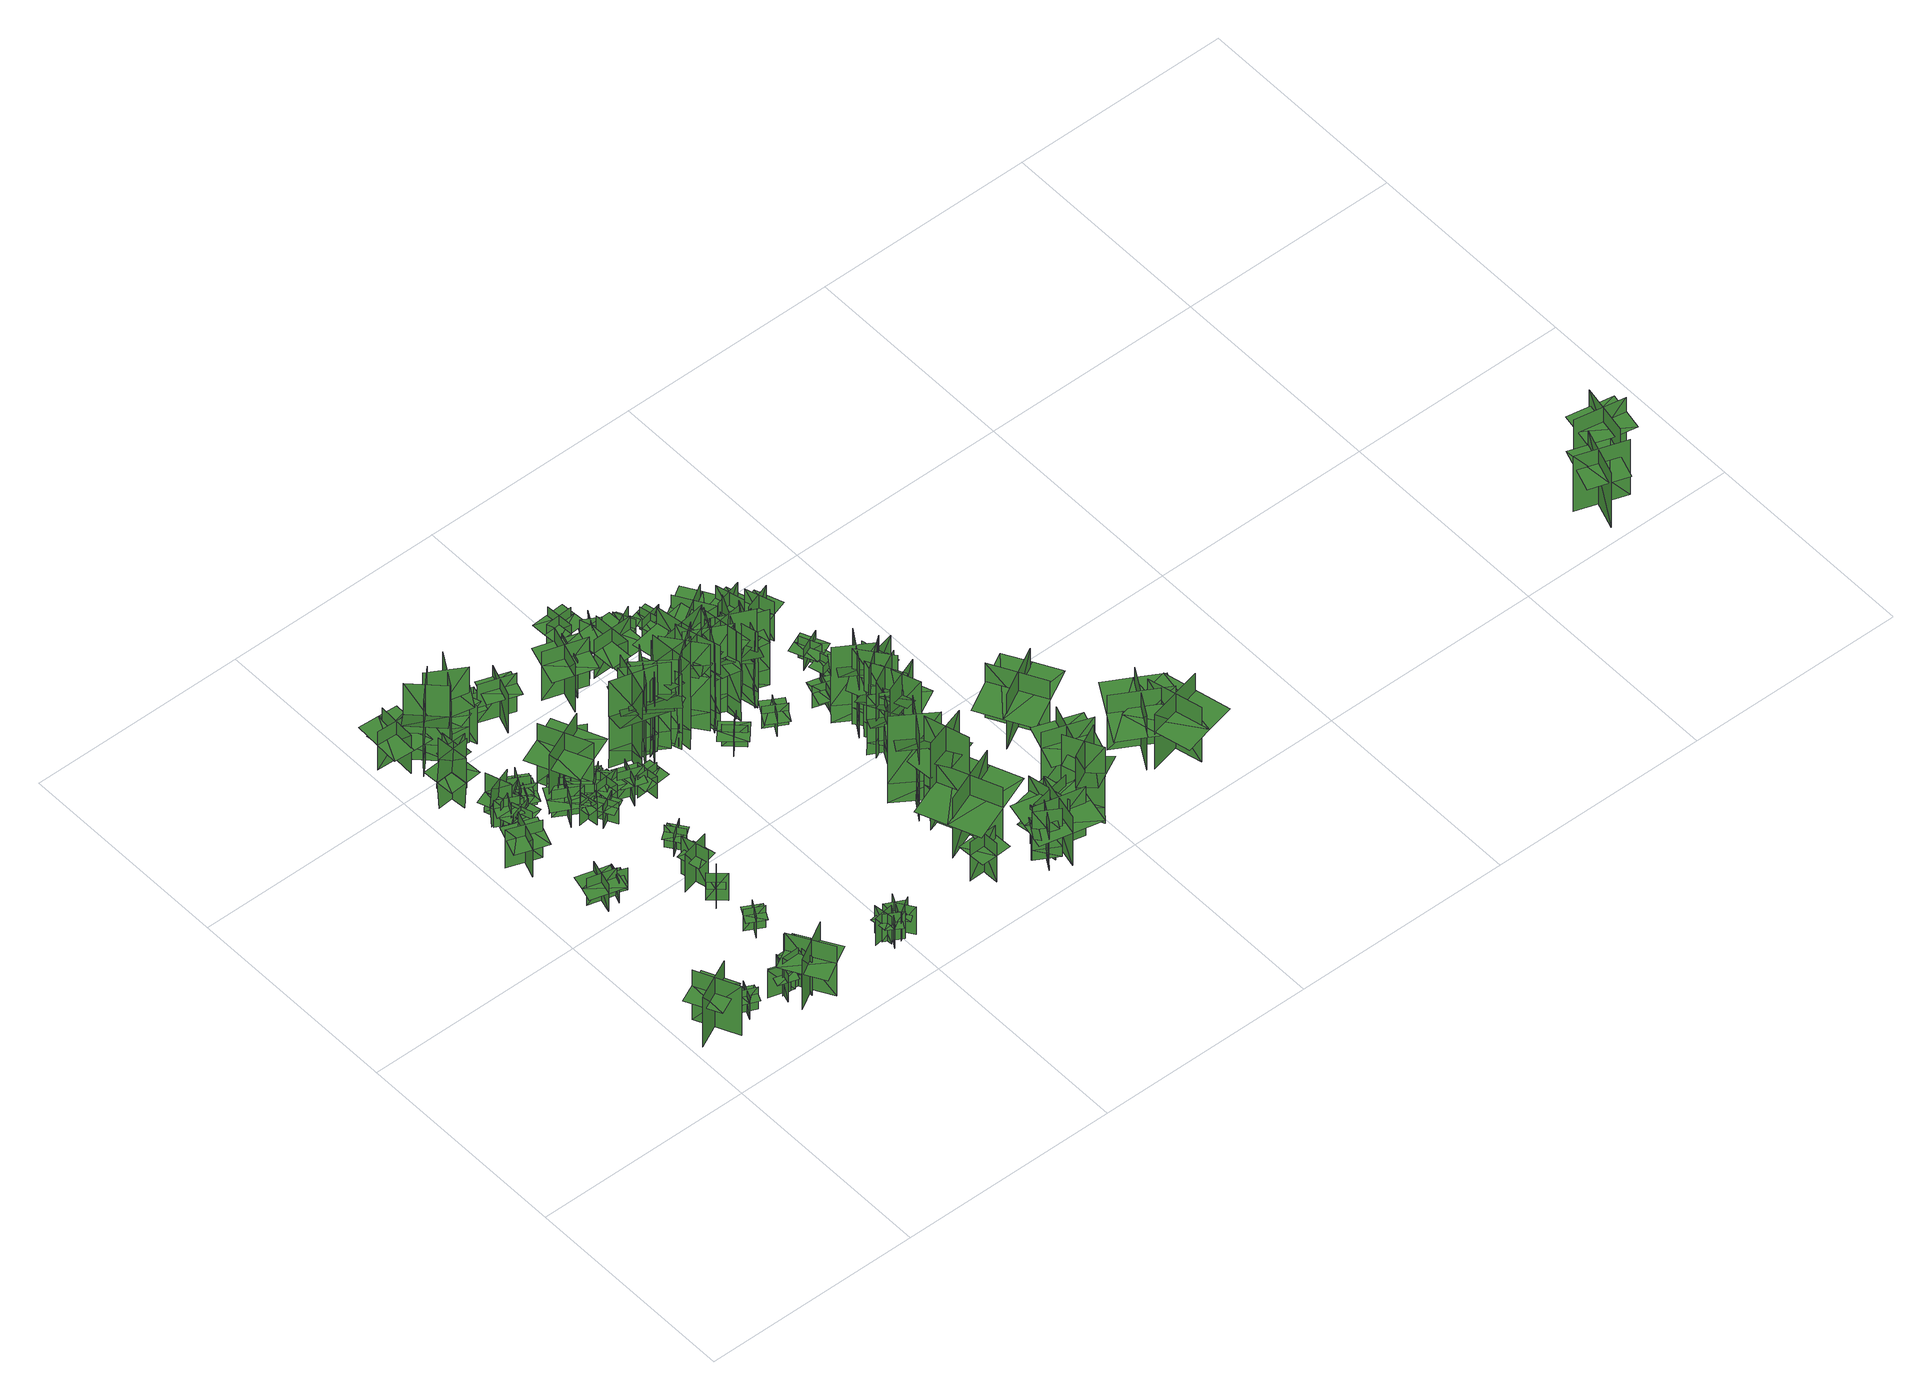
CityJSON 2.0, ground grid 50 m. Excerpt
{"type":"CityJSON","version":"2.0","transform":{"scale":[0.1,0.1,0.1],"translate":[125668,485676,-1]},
"CityObjects":{
"tree1":{"type":"SolitaryVegetationObject","geometry":[{"type":"MultiSurface","lod":"1","boundaries":[[[0,1,2]],[[0,2,3]],[[4,5,6]],[[4,6,7]],[[8,9,10]],[[8,10,11]],[[8,11,12]],[[8,12,13]]]}]},
"tree2":{"type":"SolitaryVegetationObject","geometry":[{"type":"MultiSurface","lod":"1","boundaries":[[[14,15,16]],[[14,16,17]],[[18,19,20]],[[18,20,21]],[[22,23,24]],[[22,24,25]],[[22,25,26]],[[22,26,27]]]}]},
"tree3":{"type":"SolitaryVegetationObject","geometry":[{"type":"MultiSurface","lod":"1","boundaries":[[[28,29,30]],[[28,30,31]],[[32,33,34]],[[32,34,35]],[[36,37,38]],[[36,38,39]],[[36,39,40]],[[36,40,41]]]}]},
"tree4":{"type":"SolitaryVegetationObject","geometry":[{"type":"MultiSurface","lod":"1","boundaries":[[[42,43,44]],[[42,44,45]],[[46,47,48]],[[46,48,49]],[[50,51,52]],[[50,52,53]],[[50,53,54]],[[50,54,55]]]}]},
"tree5":{"type":"SolitaryVegetationObject","geometry":[{"type":"MultiSurface","lod":"1","boundaries":[[[56,57,58]],[[56,58,59]],[[60,61,62]],[[60,62,63]],[[64,65,66]],[[64,66,67]],[[64,67,68]],[[64,68,69]]]}]},
"tree6":{"type":"SolitaryVegetationObject","geometry":[{"type":"MultiSurface","lod":"1","boundaries":[[[70,71,72]],[[70,72,73]],[[74,75,76]],[[74,76,77]],[[78,79,80]],[[78,80,81]],[[78,81,82]],[[78,82,83]]]}]},
"tree7":{"type":"SolitaryVegetationObject","geometry":[{"type":"MultiSurface","lod":"1","boundaries":[[[84,85,86]],[[84,86,87]],[[88,89,90]],[[88,90,91]],[[92,93,94]],[[92,94,95]],[[92,93,96]],[[92,96,97]]]}]},
"tree8":{"type":"SolitaryVegetationObject","geometry":[{"type":"MultiSurface","lod":"1","boundaries":[[[98,99,100]],[[98,100,101]],[[102,103,104]],[[102,104,105]],[[106,107,108]],[[106,108,109]],[[106,110,111]],[[106,111,107]]]}]},
"tree9":{"type":"SolitaryVegetationObject","geometry":[{"type":"MultiSurface","lod":"1","boundaries":[[[112,113,114]],[[112,114,115]],[[116,117,118]],[[116,118,119]],[[120,121,122]],[[120,122,123]],[[120,123,124]],[[120,124,125]]]}]},
"tree10":{"type":"SolitaryVegetationObject","geometry":[{"type":"MultiSurface","lod":"1","boundaries":[[[126,127,128]],[[126,128,129]],[[130,131,132]],[[130,132,133]],[[134,135,136]],[[134,136,137]],[[134,137,138]],[[134,138,139]]]}]},
"tree11":{"type":"SolitaryVegetationObject","geometry":[{"type":"MultiSurface","lod":"1","boundaries":[[[140,141,142]],[[140,142,143]],[[144,145,146]],[[144,146,147]],[[148,149,145]],[[148,145,144]],[[150,151,141]],[[150,141,140]],[[140,141,152]],[[140,152,153]],[[140,154,155]],[[140,155,141]]]}]},
"tree12":{"type":"SolitaryVegetationObject","geometry":[{"type":"MultiSurface","lod":"1","boundaries":[[[156,157,158]],[[156,158,159]],[[160,161,162]],[[160,162,163]],[[164,165,161]],[[164,161,160]],[[166,167,157]],[[166,157,156]],[[156,157,168]],[[156,168,169]],[[156,170,171]],[[156,171,157]]]}]},
"tree13":{"type":"SolitaryVegetationObject","geometry":[{"type":"MultiSurface","lod":"1","boundaries":[[[172,173,174]],[[172,174,175]],[[176,177,178]],[[176,178,179]],[[180,181,182]],[[180,182,183]],[[180,183,184]],[[180,184,185]]]}]},
"tree14":{"type":"SolitaryVegetationObject","geometry":[{"type":"MultiSurface","lod":"1","boundaries":[[[186,187,188]],[[186,188,189]],[[190,191,192]],[[190,192,193]],[[194,195,196]],[[194,196,197]],[[194,197,198]],[[194,198,199]]]}]},
"tree15":{"type":"SolitaryVegetationObject","geometry":[{"type":"MultiSurface","lod":"1","boundaries":[[[200,201,202]],[[200,202,203]],[[204,205,206]],[[204,206,207]],[[208,209,210]],[[208,210,211]],[[208,211,212]],[[208,212,213]]]}]},
"tree16":{"type":"SolitaryVegetationObject","geometry":[{"type":"MultiSurface","lod":"1","boundaries":[[[214,215,216]],[[214,216,217]],[[218,219,220]],[[218,220,221]],[[222,223,224]],[[222,224,225]],[[222,225,226]],[[222,226,227]]]}]},
"tree17":{"type":"SolitaryVegetationObject","geometry":[{"type":"MultiSurface","lod":"1","boundaries":[[[228,229,230]],[[228,230,231]],[[232,233,234]],[[232,234,235]],[[236,237,238]],[[236,238,239]],[[236,239,240]],[[236,240,241]]]}]},
"tree18":{"type":"SolitaryVegetationObject","geometry":[{"type":"MultiSurface","lod":"1","boundaries":[[[242,243,244]],[[242,244,245]],[[246,247,248]],[[246,248,249]],[[250,251,252]],[[250,252,253]],[[250,253,254]],[[250,254,255]]]}]},
"tree19":{"type":"SolitaryVegetationObject","geometry":[{"type":"MultiSurface","lod":"1","boundaries":[[[256,257,258]],[[256,258,259]],[[260,261,262]],[[260,262,263]],[[264,265,261]],[[264,261,260]],[[266,267,257]],[[266,257,256]],[[268,269,270]],[[268,270,271]],[[272,273,274]],[[272,274,275]]]}]},
"tree20":{"type":"SolitaryVegetationObject","geometry":[{"type":"MultiSurface","lod":"1","boundaries":[[[276,277,278]],[[276,278,279]],[[280,281,282]],[[280,282,283]],[[284,285,286]],[[284,286,287]],[[284,287,288]],[[284,288,289]]]}]},
"tree21":{"type":"SolitaryVegetationObject","geometry":[{"type":"MultiSurface","lod":"1","boundaries":[[[290,291,292]],[[290,292,293]],[[294,295,296]],[[294,296,297]],[[298,299,300]],[[298,300,301]],[[298,301,302]],[[298,302,303]]]}]},
"tree22":{"type":"SolitaryVegetationObject","geometry":[{"type":"MultiSurface","lod":"1","boundaries":[[[304,305,306]],[[304,306,307]],[[308,309,310]],[[308,310,311]],[[312,313,314]],[[312,314,315]],[[312,315,316]],[[312,316,317]]]}]},
"tree23":{"type":"SolitaryVegetationObject","geometry":[{"type":"MultiSurface","lod":"1","boundaries":[[[318,319,320]],[[318,320,321]],[[322,323,324]],[[322,324,325]],[[326,327,328]],[[326,328,329]],[[326,329,330]],[[326,330,331]]]}]},
"tree24":{"type":"SolitaryVegetationObject","geometry":[{"type":"MultiSurface","lod":"1","boundaries":[[[332,333,334]],[[332,334,335]],[[336,337,338]],[[336,338,339]],[[340,341,342]],[[340,342,343]],[[340,343,344]],[[340,344,345]]]}]},
"tree25":{"type":"SolitaryVegetationObject","geometry":[{"type":"MultiSurface","lod":"1","boundaries":[[[346,347,348]],[[346,348,349]],[[350,351,352]],[[350,352,353]],[[354,355,356]],[[354,356,357]],[[354,357,358]],[[354,358,359]]]}]},
"tree26":{"type":"SolitaryVegetationObject","geometry":[{"type":"MultiSurface","lod":"1","boundaries":[[[360,361,362]],[[360,362,363]],[[364,365,366]],[[364,366,367]],[[368,369,370]],[[368,370,371]],[[368,371,372]],[[368,372,373]]]}]},
"tree27":{"type":"SolitaryVegetationObject","geometry":[{"type":"MultiSurface","lod":"1","boundaries":[[[374,375,376]],[[374,376,377]],[[378,379,380]],[[378,380,381]],[[382,383,384]],[[382,384,385]],[[382,385,386]],[[382,386,387]]]}]},
"tree28":{"type":"SolitaryVegetationObject","geometry":[{"type":"MultiSurface","lod":"1","boundaries":[[[388,389,390]],[[388,390,391]],[[392,393,394]],[[392,394,395]],[[396,397,398]],[[396,398,399]],[[396,399,400]],[[396,400,401]]]}]},
"tree29":{"type":"SolitaryVegetationObject","geometry":[{"type":"MultiSurface","lod":"1","boundaries":[[[402,403,404]],[[402,404,405]],[[406,407,408]],[[406,408,409]],[[410,411,412]],[[410,412,413]],[[410,413,414]],[[410,414,415]]]}]},
"tree30":{"type":"SolitaryVegetationObject","geometry":[{"type":"MultiSurface","lod":"1","boundaries":[[[416,417,418]],[[416,418,419]],[[420,421,422]],[[420,422,423]],[[424,425,421]],[[424,421,420]],[[426,427,417]],[[426,417,416]],[[428,429,430]],[[428,430,431]],[[432,433,434]],[[432,434,435]]]}]},
"tree31":{"type":"SolitaryVegetationObject","geometry":[{"type":"MultiSurface","lod":"1","boundaries":[[[436,437,438]],[[436,438,439]],[[440,441,442]],[[440,442,443]],[[444,445,446]],[[444,446,447]],[[444,447,448]],[[444,448,449]]]}]},
"tree32":{"type":"SolitaryVegetationObject","geometry":[{"type":"MultiSurface","lod":"1","boundaries":[[[450,451,452]],[[450,452,453]],[[454,455,456]],[[454,456,457]],[[458,459,460]],[[458,460,461]],[[458,461,462]],[[458,462,463]]]}]},
"tree33":{"type":"SolitaryVegetationObject","geometry":[{"type":"MultiSurface","lod":"1","boundaries":[[[464,465,466]],[[464,466,467]],[[468,469,470]],[[468,470,471]],[[472,473,474]],[[472,474,475]],[[472,475,476]],[[472,476,477]]]}]},
"tree34":{"type":"SolitaryVegetationObject","geometry":[{"type":"MultiSurface","lod":"1","boundaries":[[[478,479,480]],[[478,480,481]],[[482,483,484]],[[482,484,485]],[[486,487,488]],[[486,488,489]],[[486,489,490]],[[486,490,491]]]}]},
"tree35":{"type":"SolitaryVegetationObject","geometry":[{"type":"MultiSurface","lod":"1","boundaries":[[[492,493,494]],[[492,494,495]],[[496,497,498]],[[496,498,499]],[[500,501,502]],[[500,502,503]],[[500,504,505]],[[500,505,501]]]}]},
"tree36":{"type":"SolitaryVegetationObject","geometry":[{"type":"MultiSurface","lod":"1","boundaries":[[[506,507,508]],[[506,508,509]],[[510,511,512]],[[510,512,513]],[[514,515,516]],[[514,516,517]],[[514,517,518]],[[514,518,519]]]}]},
"tree37":{"type":"SolitaryVegetationObject","geometry":[{"type":"MultiSurface","lod":"1","boundaries":[[[520,521,522]],[[520,522,523]],[[524,525,526]],[[524,526,527]],[[528,529,530]],[[528,530,531]],[[528,531,532]],[[528,532,533]]]}]},
"tree38":{"type":"SolitaryVegetationObject","geometry":[{"type":"MultiSurface","lod":"1","boundaries":[[[534,535,536]],[[534,536,537]],[[538,539,540]],[[538,540,541]],[[542,543,544]],[[542,544,545]],[[542,545,546]],[[542,546,547]]]}]},
"tree39":{"type":"SolitaryVegetationObject","geometry":[{"type":"MultiSurface","lod":"1","boundaries":[[[548,549,550]],[[548,550,551]],[[552,553,554]],[[552,554,555]],[[556,557,558]],[[556,558,559]],[[556,559,560]],[[556,560,561]]]}]},
"tree40":{"type":"SolitaryVegetationObject","geometry":[{"type":"MultiSurface","lod":"1","boundaries":[[[562,563,564]],[[562,564,565]],[[566,567,568]],[[566,568,569]],[[570,571,572]],[[570,572,573]],[[570,573,574]],[[570,574,575]]]}]},
"tree41":{"type":"SolitaryVegetationObject","geometry":[{"type":"MultiSurface","lod":"1","boundaries":[[[576,577,578]],[[576,578,579]],[[580,581,582]],[[580,582,583]],[[584,585,586]],[[584,586,587]],[[584,587,588]],[[584,588,589]]]}]},
"tree42":{"type":"SolitaryVegetationObject","geometry":[{"type":"MultiSurface","lod":"1","boundaries":[[[590,591,592]],[[590,592,593]],[[594,595,596]],[[594,596,597]],[[598,599,600]],[[598,600,601]],[[598,601,602]],[[598,602,603]]]}]},
"tree43":{"type":"SolitaryVegetationObject","geometry":[{"type":"MultiSurface","lod":"1","boundaries":[[[604,605,606]],[[604,606,607]],[[608,609,610]],[[608,610,611]],[[612,613,609]],[[612,609,608]],[[614,615,605]],[[614,605,604]],[[604,605,616]],[[604,616,617]],[[604,618,619]],[[604,619,605]]]}]},
"tree44":{"type":"SolitaryVegetationObject","geometry":[{"type":"MultiSurface","lod":"1","boundaries":[[[620,621,622]],[[620,622,623]],[[624,625,626]],[[624,626,627]],[[628,629,630]],[[628,630,631]],[[628,632,633]],[[628,633,629]]]}]},
"tree45":{"type":"SolitaryVegetationObject","geometry":[{"type":"MultiSurface","lod":"1","boundaries":[[[634,635,636]],[[634,636,637]],[[638,639,640]],[[638,640,641]],[[642,643,639]],[[642,639,638]],[[644,645,635]],[[644,635,634]],[[646,647,648]],[[646,648,649]],[[650,651,652]],[[650,652,653]]]}]},
"tree46":{"type":"SolitaryVegetationObject","geometry":[{"type":"MultiSurface","lod":"1","boundaries":[[[654,655,656]],[[654,656,657]],[[658,659,660]],[[658,660,661]],[[662,663,659]],[[662,659,658]],[[664,665,655]],[[664,655,654]],[[666,667,668]],[[666,668,669]],[[670,671,672]],[[670,672,673]]]}]},
"tree47":{"type":"SolitaryVegetationObject","geometry":[{"type":"MultiSurface","lod":"1","boundaries":[[[674,675,676]],[[674,676,677]],[[678,679,680]],[[678,680,681]],[[682,683,679]],[[682,679,678]],[[684,685,675]],[[684,675,674]],[[686,687,688]],[[686,688,689]],[[690,691,692]],[[690,692,693]]]}]},
"tree48":{"type":"SolitaryVegetationObject","geometry":[{"type":"MultiSurface","lod":"1","boundaries":[[[694,695,696]],[[694,696,697]],[[698,699,700]],[[698,700,701]],[[702,703,699]],[[702,699,698]],[[704,705,695]],[[704,695,694]],[[706,707,708]],[[706,708,709]],[[710,711,712]],[[710,712,713]]]}]},
"tree49":{"type":"SolitaryVegetationObject","geometry":[{"type":"MultiSurface","lod":"1","boundaries":[[[714,715,716]],[[714,716,717]],[[718,719,720]],[[718,720,721]],[[722,723,724]],[[722,724,725]],[[722,725,726]],[[722,726,727]]]}]},
"tree50":{"type":"SolitaryVegetationObject","geometry":[{"type":"MultiSurface","lod":"1","boundaries":[[[728,729,730]],[[728,730,731]],[[732,733,734]],[[732,734,735]],[[736,737,733]],[[736,733,732]],[[738,739,729]],[[738,729,728]],[[740,741,742]],[[740,742,743]],[[744,745,746]],[[744,746,747]]]}]},
"tree51":{"type":"SolitaryVegetationObject","geometry":[{"type":"MultiSurface","lod":"1","boundaries":[[[748,749,750]],[[748,750,751]],[[752,753,754]],[[752,754,755]],[[756,757,758]],[[756,758,759]],[[756,759,760]],[[756,760,761]]]}]},
"tree52":{"type":"SolitaryVegetationObject","geometry":[{"type":"MultiSurface","lod":"1","boundaries":[[[762,763,764]],[[762,764,765]],[[766,767,768]],[[766,768,769]],[[770,771,772]],[[770,772,773]],[[770,774,775]],[[770,775,771]]]}]},
"tree53":{"type":"SolitaryVegetationObject","geometry":[{"type":"MultiSurface","lod":"1","boundaries":[[[776,777,778]],[[776,778,779]],[[780,781,782]],[[780,782,783]],[[784,785,786]],[[784,786,787]],[[784,787,788]],[[784,788,789]]]}]},
"tree54":{"type":"SolitaryVegetationObject","geometry":[{"type":"MultiSurface","lod":"1","boundaries":[[[790,791,792]],[[790,792,793]],[[794,795,796]],[[794,796,797]],[[798,799,795]],[[798,795,794]],[[800,801,791]],[[800,791,790]],[[802,803,804]],[[802,804,805]],[[806,807,808]],[[806,808,809]]]}]},
"tree55":{"type":"SolitaryVegetationObject","geometry":[{"type":"MultiSurface","lod":"1","boundaries":[[[810,811,812]],[[810,812,813]],[[814,815,816]],[[814,816,817]],[[818,819,815]],[[818,815,814]],[[820,821,811]],[[820,811,810]],[[822,823,824]],[[822,824,825]],[[826,827,828]],[[826,828,829]]]}]},
"tree56":{"type":"SolitaryVegetationObject","geometry":[{"type":"MultiSurface","lod":"1","boundaries":[[[830,831,832]],[[830,832,833]],[[834,835,836]],[[834,836,837]],[[838,839,840]],[[838,840,841]],[[838,841,842]],[[838,842,843]]]}]},
"tree57":{"type":"SolitaryVegetationObject","geometry":[{"type":"MultiSurface","lod":"1","boundaries":[[[844,845,846]],[[844,846,847]],[[848,849,850]],[[848,850,851]],[[852,853,854]],[[852,854,855]],[[852,855,856]],[[852,856,857]]]}]},
"tree58":{"type":"SolitaryVegetationObject","geometry":[{"type":"MultiSurface","lod":"1","boundaries":[[[858,859,860]],[[858,860,861]],[[862,863,864]],[[862,864,865]],[[866,867,863]],[[866,863,862]],[[868,869,859]],[[868,859,858]],[[870,871,872]],[[870,872,873]],[[874,875,876]],[[874,876,877]]]}]},
"tree59":{"type":"SolitaryVegetationObject","geometry":[{"type":"MultiSurface","lod":"1","boundaries":[[[878,879,880]],[[878,880,881]],[[882,883,884]],[[882,884,885]],[[886,887,888]],[[886,888,889]],[[886,889,890]],[[886,890,891]]]}]},
"tree60":{"type":"SolitaryVegetationObject","geometry":[{"type":"MultiSurface","lod":"1","boundaries":[[[892,893,894]],[[892,894,895]],[[896,897,898]],[[896,898,899]],[[900,901,897]],[[900,897,896]],[[902,903,893]],[[902,893,892]],[[904,905,906]],[[904,906,907]],[[908,909,910]],[[908,910,911]]]}]},
"tree61":{"type":"SolitaryVegetationObject","geometry":[{"type":"MultiSurface","lod":"1","boundaries":[[[912,913,914]],[[912,914,915]],[[916,917,918]],[[916,918,919]],[[920,921,917]],[[920,917,916]],[[922,923,913]],[[922,913,912]],[[924,925,926]],[[924,926,927]],[[928,929,930]],[[928,930,931]]]}]},
"tree62":{"type":"SolitaryVegetationObject","geometry":[{"type":"MultiSurface","lod":"1","boundaries":[[[932,933,934]],[[932,934,935]],[[936,937,938]],[[936,938,939]],[[940,941,937]],[[940,937,936]],[[942,943,933]],[[942,933,932]],[[944,945,946]],[[944,946,947]],[[948,949,950]],[[948,950,951]]]}]},
"tree63":{"type":"SolitaryVegetationObject","geometry":[{"type":"MultiSurface","lod":"1","boundaries":[[[952,953,954]],[[952,954,955]],[[956,957,958]],[[956,958,959]],[[960,961,957]],[[960,957,956]],[[962,963,953]],[[962,953,952]],[[952,953,964]],[[952,964,965]],[[952,966,967]],[[952,967,953]]]}]},
"tree64":{"type":"SolitaryVegetationObject","geometry":[{"type":"MultiSurface","lod":"1","boundaries":[[[968,969,970]],[[968,970,971]],[[972,973,974]],[[972,974,975]],[[976,977,973]],[[976,973,972]],[[978,979,969]],[[978,969,968]],[[980,981,982]],[[980,982,983]],[[984,985,986]],[[984,986,987]]]}]},
"tree65":{"type":"SolitaryVegetationObject","geometry":[{"type":"MultiSurface","lod":"1","boundaries":[[[988,989,990]],[[988,990,991]],[[992,993,994]],[[992,994,995]],[[996,997,998]],[[996,998,999]],[[996,999,1000]],[[996,1000,1001]]]}]},
"tree66":{"type":"SolitaryVegetationObject","geometry":[{"type":"MultiSurface","lod":"1","boundaries":[[[1002,1003,1004]],[[1002,1004,1005]],[[1006,1007,1008]],[[1006,1008,1009]],[[1010,1011,1007]],[[1010,1007,1006]],[[1012,1013,1003]],[[1012,1003,1002]],[[1014,1015,1016]],[[1014,1016,1017]],[[1018,1019,1020]],[[1018,1020,1021]]]}]},
"tree67":{"type":"SolitaryVegetationObject","geometry":[{"type":"MultiSurface","lod":"1","boundaries":[[[1022,1023,1024]],[[1022,1024,1025]],[[1026,1027,1028]],[[1026,1028,1029]],[[1030,1031,1032]],[[1030,1032,1033]],[[1030,1034,1035]],[[1030,1035,1031]]]}]},
"tree68":{"type":"SolitaryVegetationObject","geometry":[{"type":"MultiSurface","lod":"1","boundaries":[[[1036,1037,1038]],[[1036,1038,1039]],[[1040,1041,1042]],[[1040,1042,1043]],[[1044,1045,1041]],[[1044,1041,1040]],[[1046,1047,1037]],[[1046,1037,1036]],[[1048,1049,1050]],[[1048,1050,1051]],[[1052,1053,1054]],[[1052,1054,1055]]]}]},
"tree69":{"type":"SolitaryVegetationObject","geometry":[{"type":"MultiSurface","lod":"1","boundaries":[[[1056,1057,1058]],[[1056,1058,1059]],[[1060,1061,1062]],[[1060,1062,1063]],[[1064,1065,1066]],[[1064,1066,1067]],[[1064,1067,1068]],[[1064,1068,1069]]]}]},
"tree70":{"type":"SolitaryVegetationObject","geometry":[{"type":"MultiSurface","lod":"1","boundaries":[[[1070,1071,1072]],[[1070,1072,1073]],[[1074,1075,1076]],[[1074,1076,1077]],[[1078,1079,1080]],[[1078,1080,1081]],[[1078,1081,1082]],[[1078,1082,1083]]]}]},
"tree71":{"type":"SolitaryVegetationObject","geometry":[{"type":"MultiSurface","lod":"1","boundaries":[[[1084,1085,1086]],[[1084,1086,1087]],[[1088,1089,1090]],[[1088,1090,1091]],[[1092,1093,1094]],[[1092,1094,1095]],[[1092,1096,1097]],[[1092,1097,1093]]]}]},
"tree72":{"type":"SolitaryVegetationObject","geometry":[{"type":"MultiSurface","lod":"1","boundaries":[[[1098,1099,1100]],[[1098,1100,1101]],[[1102,1103,1104]],[[1102,1104,1105]],[[1106,1107,1108]],[[1106,1108,1109]],[[1106,1109,1110]],[[1106,1110,1111]]]}]},
"tree73":{"type":"SolitaryVegetationObject","geometry":[{"type":"MultiSurface","lod":"1","boundaries":[[[1112,1113,1114]],[[1112,1114,1115]],[[1116,1117,1118]],[[1116,1118,1119]],[[1120,1121,1117]],[[1120,1117,1116]],[[1122,1123,1113]],[[1122,1113,1112]],[[1124,1125,1126]],[[1124,1126,1127]],[[1128,1129,1130]],[[1128,1130,1131]]]}]},
"tree74":{"type":"SolitaryVegetationObject","geometry":[{"type":"MultiSurface","lod":"1","boundaries":[[[1132,1133,1134]],[[1132,1134,1135]],[[1136,1137,1138]],[[1136,1138,1139]],[[1140,1141,1137]],[[1140,1137,1136]],[[1142,1143,1133]],[[1142,1133,1132]],[[1144,1145,1146]],[[1144,1146,1147]],[[1148,1149,1150]],[[1148,1150,1151]]]}]},
"tree75":{"type":"SolitaryVegetationObject","geometry":[{"type":"MultiSurface","lod":"1","boundaries":[[[1152,1153,1154]],[[1152,1154,1155]],[[1156,1157,1158]],[[1156,1158,1159]],[[1160,1161,1157]],[[1160,1157,1156]],[[1162,1163,1153]],[[1162,1153,1152]],[[1164,1165,1166]],[[1164,1166,1167]],[[1168,1169,1170]],[[1168,1170,1171]]]}]},
"tree76":{"type":"SolitaryVegetationObject","geometry":[{"type":"MultiSurface","lod":"1","boundaries":[[[1172,1173,1174]],[[1172,1174,1175]],[[1176,1177,1178]],[[1176,1178,1179]],[[1180,1181,1182]],[[1180,1182,1183]],[[1180,1183,1184]],[[1180,1184,1185]]]}]},
"tree77":{"type":"SolitaryVegetationObject","geometry":[{"type":"MultiSurface","lod":"1","boundaries":[[[1186,1187,1188]],[[1186,1188,1189]],[[1190,1191,1192]],[[1190,1192,1193]],[[1194,1195,1196]],[[1194,1196,1197]],[[1194,1197,1198]],[[1194,1198,1199]]]}]},
"tree78":{"type":"SolitaryVegetationObject","geometry":[{"type":"MultiSurface","lod":"1","boundaries":[[[1200,1201,1202]],[[1200,1202,1203]],[[1204,1205,1206]],[[1204,1206,1207]],[[1208,1209,1205]],[[1208,1205,1204]],[[1210,1211,1201]],[[1210,1201,1200]],[[1212,1213,1214]],[[1212,1214,1215]],[[1216,1217,1218]],[[1216,1218,1219]]]}]},
"tree79":{"type":"SolitaryVegetationObject","geometry":[{"type":"MultiSurface","lod":"1","boundaries":[[[1220,1221,1222]],[[1220,1222,1223]],[[1224,1225,1226]],[[1224,1226,1227]],[[1228,1229,1225]],[[1228,1225,1224]],[[1230,1231,1221]],[[1230,1221,1220]],[[1232,1233,1234]],[[1232,1234,1235]],[[1236,1237,1238]],[[1236,1238,1239]]]}]},
"tree80":{"type":"SolitaryVegetationObject","geometry":[{"type":"MultiSurface","lod":"1","boundaries":[[[1240,1241,1242]],[[1240,1242,1243]],[[1244,1245,1246]],[[1244,1246,1247]],[[1248,1249,1250]],[[1248,1250,1251]],[[1248,1251,1252]],[[1248,1252,1253]]]}]},
"tree81":{"type":"SolitaryVegetationObject","geometry":[{"type":"MultiSurface","lod":"1","boundaries":[[[1254,1255,1256]],[[1254,1256,1257]],[[1258,1259,1260]],[[1258,1260,1261]],[[1262,1263,1264]],[[1262,1264,1265]],[[1262,1265,1266]],[[1262,1266,1267]]]}]},
"tree82":{"type":"SolitaryVegetationObject","geometry":[{"type":"MultiSurface","lod":"1","boundaries":[[[1268,1269,1270]],[[1268,1270,1271]],[[1272,1273,1274]],[[1272,1274,1275]],[[1276,1277,1273]],[[1276,1273,1272]],[[1278,1279,1269]],[[1278,1269,1268]],[[1280,1281,1282]],[[1280,1282,1283]],[[1284,1285,1286]],[[1284,1286,1287]]]}]},
"tree83":{"type":"SolitaryVegetationObject","geometry":[{"type":"MultiSurface","lod":"1","boundaries":[[[1288,1289,1290]],[[1288,1290,1291]],[[1292,1293,1294]],[[1292,1294,1295]],[[1296,1297,1298]],[[1296,1298,1299]],[[1296,1299,1300]],[[1296,1300,1301]]]}]},
"tree84":{"type":"SolitaryVegetationObject","geometry":[{"type":"MultiSurface","lod":"1","boundaries":[[[1302,1303,1304]],[[1302,1304,1305]],[[1306,1307,1308]],[[1306,1308,1309]],[[1310,1311,1307]],[[1310,1307,1306]],[[1312,1313,1303]],[[1312,1303,1302]],[[1314,1315,1316]],[[1314,1316,1317]],[[1318,1319,1320]],[[1318,1320,1321]]]}]},
"tree85":{"type":"SolitaryVegetationObject","geometry":[{"type":"MultiSurface","lod":"1","boundaries":[[[1322,1323,1324]],[[1322,1324,1325]],[[1326,1327,1328]],[[1326,1328,1329]],[[1330,1331,1332]],[[1330,1332,1333]],[[1330,1333,1334]],[[1330,1334,1335]]]}]},
"tree86":{"type":"SolitaryVegetationObject","geometry":[{"type":"MultiSurface","lod":"1","boundaries":[[[1336,1337,1338]],[[1336,1338,1339]],[[1340,1341,1342]],[[1340,1342,1343]],[[1344,1345,1346]],[[1344,1346,1347]],[[1344,1347,1348]],[[1344,1348,1349]]]}]},
"tree87":{"type":"SolitaryVegetationObject","geometry":[{"type":"MultiSurface","lod":"1","boundaries":[[[1350,1351,1352]],[[1350,1352,1353]],[[1354,1355,1356]],[[1354,1356,1357]],[[1358,1359,1360]],[[1358,1360,1361]],[[1358,1362,1363]],[[1358,1363,1359]]]}]},
"tree88":{"type":"SolitaryVegetationObject","geometry":[{"type":"MultiSurface","lod":"1","boundaries":[[[1364,1365,1366]],[[1364,1366,1367]],[[1368,1369,1370]],[[1368,1370,1371]],[[1372,1373,1374]],[[1372,1374,1375]],[[1372,1375,1376]],[[1372,1376,1377]]]}]},
"tree89":{"type":"SolitaryVegetationObject","geometry":[{"type":"MultiSurface","lod":"1","boundaries":[[[1378,1379,1380]],[[1378,1380,1381]],[[1382,1383,1384]],[[1382,1384,1385]],[[1386,1387,1388]],[[1386,1388,1389]],[[1386,1390,1391]],[[1386,1391,1387]]]}]},
"tree90":{"type":"SolitaryVegetationObject","geometry":[{"type":"MultiSurface","lod":"1","boundaries":[[[1392,1393,1394]],[[1392,1394,1395]],[[1396,1397,1398]],[[1396,1398,1399]],[[1400,1401,1402]],[[1400,1402,1403]],[[1400,1403,1404]],[[1400,1404,1405]]]}]},
"tree91":{"type":"SolitaryVegetationObject","geometry":[{"type":"MultiSurface","lod":"1","boundaries":[[[1406,1407,1408]],[[1406,1408,1409]],[[1410,1411,1412]],[[1410,1412,1413]],[[1414,1415,1416]],[[1414,1416,1417]],[[1414,1417,1418]],[[1414,1418,1419]]]}]},
"tree92":{"type":"SolitaryVegetationObject","geometry":[{"type":"MultiSurface","lod":"1","boundaries":[[[1420,1421,1422]],[[1420,1422,1423]],[[1424,1425,1426]],[[1424,1426,1427]],[[1428,1429,1430]],[[1428,1430,1431]],[[1428,1431,1432]],[[1428,1432,1433]]]}]},
"tree93":{"type":"SolitaryVegetationObject","geometry":[{"type":"MultiSurface","lod":"1","boundaries":[[[1434,1435,1436]],[[1434,1436,1437]],[[1438,1439,1440]],[[1438,1440,1441]],[[1442,1443,1444]],[[1442,1444,1445]],[[1442,1445,1446]],[[1442,1446,1447]]]}]},
"tree94":{"type":"SolitaryVegetationObject","geometry":[{"type":"MultiSurface","lod":"1","boundaries":[[[1448,1449,1450]],[[1448,1450,1451]],[[1452,1453,1454]],[[1452,1454,1455]],[[1456,1457,1458]],[[1456,1458,1459]],[[1456,1459,1460]],[[1456,1460,1461]]]}]},
"tree95":{"type":"SolitaryVegetationObject","geometry":[{"type":"MultiSurface","lod":"1","boundaries":[[[1462,1463,1464]],[[1462,1464,1465]],[[1466,1467,1468]],[[1466,1468,1469]],[[1470,1471,1472]],[[1470,1472,1473]],[[1470,1474,1475]],[[1470,1475,1471]]]}]},
"tree96":{"type":"SolitaryVegetationObject","geometry":[{"type":"MultiSurface","lod":"1","boundaries":[[[1476,1477,1478]],[[1476,1478,1479]],[[1480,1481,1482]],[[1480,1482,1483]],[[1484,1485,1486]],[[1484,1486,1487]],[[1484,1488,1489]],[[1484,1489,1485]]]}]}
},
"vertices":[
[109,178,19],[15,132,19],[15,132,159],[109,178,159],[46,200,19],[46,200,159],[91,106,159],[91,106,19],[46,200,115],[6,181,115],[43,106,115],[82,125,115],[121,144,115],[85,219,115],
[119,155,20],[160,137,20],[160,137,82],[119,155,82],[130,127,20],[148,168,20],[148,168,82],[130,127,82],[130,127,65],[150,118,65],[168,159,65],[148,168,65],[128,177,65],[109,136,65],
[217,115,17],[234,170,17],[234,170,95],[217,115,95],[250,132,17],[250,132,95],[194,149,95],[194,149,17],[250,132,70],[257,155,70],[212,169,70],[205,146,70],[198,123,70],[242,109,70],
[107,518,21],[107,518,98],[124,583,98],[124,583,21],[85,558,21],[85,558,98],[147,541,98],[147,541,21],[75,560,73],[66,528,73],[144,507,73],[153,540,73],[161,572,73],[83,593,73],
[106,712,16],[33,739,16],[33,739,123],[106,712,123],[84,759,16],[58,686,16],[58,686,123],[84,759,123],[84,759,93],[48,772,93],[21,699,93],[58,686,93],[94,673,93],[121,746,93],
[264,98,17],[262,180,17],[262,180,126],[264,98,126],[300,136,17],[300,136,126],[219,134,126],[219,134,17],[300,136,92],[299,170,92],[234,169,92],[235,135,92],[236,101,92],[301,102,92],
[299,67,16],[246,159,16],[246,159,157],[299,67,157],[317,137,16],[226,84,16],[226,84,157],[317,137,157],[302,69,110],[249,160,110],[203,134,110],[256,42,110],[285,182,110],[339,90,110],
[138,523,20],[155,567,20],[155,567,82],[138,523,82],[172,538,20],[128,555,20],[128,555,82],[172,538,82],[139,527,66],[155,567,66],[138,574,66],[122,534,66],[156,520,66],[172,560,66],
[99,797,16],[125,846,16],[125,846,93],[99,797,93],[135,808,16],[85,833,16],[85,833,93],[135,808,93],[135,808,71],[147,833,71],[98,858,71],[85,833,71],[73,809,71],[122,784,71],
[129,771,18],[129,771,80],[114,822,80],[114,822,18],[98,789,18],[98,789,80],[147,803,80],[147,803,18],[90,786,60],[98,761,60],[159,779,60],[152,805,60],[144,830,60],[82,812,60],
[77,989,79],[83,913,79],[122,916,79],[117,992,79],[118,955,79],[42,950,79],[42,945,149],[118,951,149],[118,951,9],[42,945,9],[74,989,9],[80,913,9],[83,913,149],[77,989,149],[39,986,79],[44,910,79],
[102,878,68],[121,822,68],[150,832,68],[131,888,68],[139,861,68],[83,841,68],[84,838,123],[140,857,123],[140,857,14],[84,838,14],[99,877,14],[119,821,14],[121,822,123],[102,878,123],[73,868,68],[93,812,68],
[91,820,16],[91,820,93],[154,844,93],[154,844,16],[110,861,16],[110,861,93],[134,801,93],[134,801,16],[107,871,68],[76,859,68],[104,784,68],[136,796,68],[167,808,68],[138,883,68],
[302,321,17],[280,283,17],[280,283,79],[302,321,79],[273,313,17],[312,292,17],[312,292,79],[273,313,79],[273,313,61],[263,294,61],[302,273,61],[312,292,61],[323,312,61],[284,333,61],
[16,1096,12],[16,1096,121],[109,1092,121],[109,1092,12],[63,1138,12],[63,1138,121],[59,1047,121],[59,1047,12],[64,1151,85],[17,1154,85],[12,1041,85],[59,1039,85],[105,1037,85],[110,1149,85],
[117,839,14],[117,839,76],[162,868,76],[162,868,14],[125,874,14],[125,874,76],[153,831,76],[153,831,14],[121,881,56],[98,866,56],[133,812,56],[156,827,56],[178,842,56],[143,895,56],
[64,1147,11],[64,1147,89],[78,1082,89],[78,1082,11],[102,1122,11],[102,1122,89],[39,1108,89],[39,1108,11],[111,1124,64],[104,1157,64],[26,1140,64],[33,1107,64],[40,1075,64],[118,1091,64],
[274,426,12],[307,396,12],[307,396,89],[274,426,89],[275,396,12],[275,396,89],[305,430,89],[305,430,12],[276,398,64],[290,385,64],[314,412,64],[300,424,64],[286,437,64],[262,410,64],
[137,1024,54],[73,1088,54],[74,1089,224],[138,1025,224],[138,1093,54],[74,1029,54],[74,1028,224],[138,1092,224],[138,1092,9],[74,1028,9],[138,1025,9],[74,1089,9],[138,1025,137],[74,1089,137],[41,1056,153],[106,992,153],[83,1080,163],[131,1033,163],[155,1057,173],[107,1105,173],
[183,838,14],[134,865,14],[134,865,91],[183,838,91],[173,874,14],[146,825,14],[146,825,91],[173,874,91],[173,874,69],[148,887,69],[122,838,69],[146,825,69],[170,812,69],[197,860,69],
[139,848,16],[139,848,78],[188,825,78],[188,825,16],[174,859,16],[174,859,78],[152,812,78],[152,812,16],[177,866,57],[153,878,57],[125,820,57],[150,808,57],[174,797,57],[201,855,57],
[96,1001,10],[158,1004,10],[158,1004,92],[96,1001,92],[129,972,10],[126,1033,10],[126,1033,92],[129,972,92],[129,979,61],[154,980,61],[152,1024,61],[126,1022,61],[101,1021,61],[103,977,61],
[297,445,14],[282,507,14],[282,507,122],[297,445,122],[319,481,14],[319,481,122],[257,466,122],[257,466,14],[317,480,87],[311,506,87],[261,495,87],[267,469,87],[273,443,87],[323,455,87],
[197,734,19],[197,734,96],[228,793,96],[228,793,19],[185,778,19],[185,778,96],[241,747,96],[241,747,19],[176,782,71],[160,753,71],[231,715,71],[246,744,71],[262,774,71],[192,812,71],
[258,733,18],[214,728,18],[214,728,79],[258,733,79],[235,751,18],[240,707,18],[240,707,79],[235,751,79],[235,751,62],[213,749,62],[218,705,62],[240,707,62],[262,710,62],[257,754,62],
[222,737,17],[259,778,17],[259,778,94],[222,737,94],[259,738,17],[217,775,17],[217,775,94],[259,738,94],[259,738,72],[277,759,72],[236,796,72],[217,775,72],[199,755,72],[240,718,72],
[214,793,16],[246,823,16],[246,823,78],[214,793,78],[244,792,16],[213,824,16],[213,824,78],[244,792,78],[244,792,60],[260,807,60],[229,839,60],[213,824,60],[197,808,60],[228,776,60],
[253,722,16],[274,683,16],[274,683,78],[253,722,78],[244,694,16],[284,715,16],[284,715,78],[244,694,78],[244,694,61],[255,675,61],[294,695,61],[284,715,61],[273,734,61],[234,714,61],
[295,545,22],[331,571,22],[331,571,84],[295,545,84],[324,540,22],[298,576,22],[298,576,84],[324,540,84],[324,540,67],[342,553,67],[316,589,67],[298,576,67],[280,563,67],[306,527,67],
[187,1101,53],[141,1023,53],[140,1024,224],[186,1102,224],[121,1084,54],[199,1038,54],[199,1039,224],[121,1085,224],[121,1085,8],[199,1039,8],[186,1102,8],[140,1024,8],[186,1101,136],[140,1023,136],[180,1000,153],[226,1078,153],[146,1034,163],[180,1093,163],[151,1110,173],[117,1052,173],
[303,841,12],[192,793,12],[192,793,181],[303,841,181],[228,871,12],[277,760,12],[277,760,181],[228,871,181],[228,871,134],[172,847,134],[221,736,134],[277,760,134],[333,784,134],[284,896,134],
[468,100,17],[463,145,17],[463,145,94],[468,100,94],[487,124,17],[487,124,94],[442,118,94],[442,118,17],[485,124,69],[483,143,69],[447,138,69],[449,119,69],[451,101,69],[487,105,69],
[458,117,17],[497,94,17],[497,94,94],[458,117,94],[465,88,17],[465,88,94],[489,126,94],[489,126,17],[466,89,69],[482,80,69],[501,111,69],[485,120,69],[469,130,69],[450,99,69],
[301,744,15],[266,786,15],[266,786,92],[301,744,92],[305,780,15],[262,745,15],[262,745,92],[305,780,92],[305,780,70],[287,802,70],[245,766,70],[262,745,70],[280,724,70],[323,759,70],
[150,1054,7],[228,1081,7],[228,1081,116],[150,1054,116],[209,1026,7],[182,1104,7],[182,1104,116],[209,1026,116],[156,1056,88],[228,1081,88],[217,1112,88],[146,1087,88],[167,1025,88],[239,1050,88],
[289,766,15],[294,711,15],[294,711,92],[289,766,92],[265,738,15],[320,743,15],[320,743,92],[265,738,92],[265,738,70],[268,710,70],[323,715,70],[320,743,70],[318,770,70],[263,766,70],
[274,797,15],[310,772,15],[310,772,76],[274,797,76],[279,768,15],[304,804,15],[304,804,76],[279,768,76],[279,768,59],[297,755,59],[323,792,59],[304,804,59],[286,817,59],[261,781,59],
[517,116,18],[477,137,18],[477,137,95],[517,116,95],[508,145,18],[508,145,95],[487,105,95],[487,105,18],[508,143,71],[491,152,71],[474,120,71],[491,111,71],[507,102,71],[524,134,71],
[525,120,16],[488,95,16],[488,95,94],[525,120,94],[496,126,16],[496,126,94],[521,89,94],[521,89,16],[497,124,69],[481,113,69],[502,84,69],[517,95,69],[533,105,69],[512,135,69],
[314,734,15],[366,715,15],[366,715,92],[314,734,92],[329,700,15],[349,752,15],[349,752,92],[329,700,92],[329,700,70],[355,691,70],[375,743,70],[349,752,70],[323,762,70],[304,710,70],
[265,1083,9],[265,1083,71],[214,1098,71],[214,1098,9],[233,1066,9],[233,1066,71],[248,1116,71],[248,1116,9],[231,1059,51],[257,1051,51],[275,1113,51],[249,1120,51],[223,1128,51],[206,1066,51],
[370,738,17],[370,738,79],[374,685,79],[374,685,17],[397,714,17],[397,714,79],[346,710,79],[346,710,17],[405,714,59],[403,741,59],[339,736,59],[341,710,59],[343,683,59],[407,688,59],
[354,870,51],[318,892,51],[307,874,51],[343,851,51],[326,863,51],[348,899,51],[346,900,90],[324,864,90],[324,864,12],[346,900,12],[355,871,12],[319,894,12],[318,892,90],[354,870,90],[366,888,51],[330,910,51],
[244,1068,8],[322,1041,8],[322,1041,117],[244,1068,117],[273,1009,8],[300,1087,8],[300,1087,117],[273,1009,117],[251,1065,89],[322,1041,89],[333,1072,89],[262,1096,89],[240,1035,89],[312,1010,89],
[454,776,69],[354,805,69],[355,807,263],[454,778,263],[416,845,69],[387,746,69],[388,745,263],[417,845,263],[417,845,17],[388,745,17],[454,778,17],[355,807,17],[454,777,164],[354,806,164],[340,756,182],[439,727,182],[368,802,194],[443,781,194],[454,819,205],[379,840,205],
[478,766,68],[390,822,68],[391,823,263],[479,767,263],[461,842,69],[405,755,69],[406,755,263],[462,842,263],[462,842,17],[406,755,17],[479,767,17],[391,823,17],[478,767,163],[391,823,163],[362,778,182],[450,722,182],[403,815,194],[469,774,194],[490,807,205],[424,848,205],
[498,759,68],[415,821,68],[416,823,262],[499,761,262],[488,837,68],[426,754,68],[426,753,262],[488,836,262],[488,836,16],[426,753,16],[499,761,16],[416,823,16],[499,760,163],[416,822,163],[384,780,181],[467,718,181],[428,814,193],[490,768,193],[513,799,204],[451,845,204],
[465,838,61],[496,753,61],[494,752,231],[464,838,231],[436,777,61],[521,807,61],[521,808,231],[435,777,231],[435,777,16],[521,808,16],[464,838,16],[494,752,16],[465,838,144],[495,753,144],[538,768,160],[508,853,160],[491,764,171],[467,828,171],[435,817,180],[458,753,180],
[438,1063,6],[408,968,6],[408,968,144],[438,1063,144],[379,1033,6],[474,1003,6],[474,1003,144],[379,1033,144],[379,1033,105],[364,985,105],[459,956,105],[474,1003,105],[489,1051,105],[393,1080,105],
[502,846,67],[509,743,67],[507,742,261],[500,846,261],[450,787,67],[553,794,67],[553,795,261],[450,788,261],[450,788,15],[553,795,15],[500,846,15],[507,742,15],[500,846,162],[508,743,162],[560,746,180],[553,849,180],[507,757,192],[501,834,192],[462,831,203],[467,754,203],
[411,1037,7],[485,1015,7],[485,1015,114],[411,1037,114],[435,992,7],[458,1066,7],[458,1066,114],[435,992,114],[435,992,84],[472,981,84],[495,1055,84],[458,1066,84],[421,1077,84],[398,1003,84],
[693,130,13],[759,132,13],[759,132,123],[693,130,123],[730,95,13],[728,162,13],[728,162,123],[730,95,123],[730,95,87],[728,162,87],[691,160,87],[694,94,87],[766,97,87],[764,163,87],
[556,671,19],[556,671,81],[593,711,81],[593,711,19],[556,707,19],[556,707,81],[593,672,81],[593,672,19],[550,713,61],[532,693,61],[579,650,61],[597,669,61],[615,689,61],[568,732,61],
[507,838,66],[569,755,66],[568,754,261],[506,837,261],[495,761,67],[578,823,67],[578,824,261],[495,762,261],[495,762,15],[578,824,15],[506,837,15],[568,754,15],[506,838,162],[568,755,162],[610,786,180],[548,869,180],[560,766,192],[513,828,192],[481,804,203],[528,742,203],
[512,778,67],[612,806,67],[612,805,261],[513,776,261],[580,739,67],[552,839,67],[551,839,261],[580,739,261],[580,739,15],[551,839,15],[513,776,15],[612,805,15],[512,777,162],[612,805,162],[598,856,180],[498,828,180],[598,801,192],[524,779,192],[535,742,203],[609,764,203],
[795,153,18],[795,153,188],[740,289,188],[740,289,18],[704,194,18],[704,194,188],[836,246,188],[836,246,18],[684,186,133],[711,117,133],[875,182,133],[848,251,133],[821,319,133],[657,254,133],
[499,1156,9],[499,1156,86],[503,1090,86],[503,1090,9],[532,1126,9],[532,1126,86],[468,1122,86],[468,1122,9],[542,1127,61],[540,1160,61],[460,1155,61],[462,1121,61],[464,1088,61],[544,1093,61],
[623,835,67],[573,744,67],[571,745,262],[621,835,262],[547,813,67],[638,763,67],[639,764,262],[548,814,262],[548,814,15],[639,764,15],[621,835,15],[571,745,15],[622,835,162],[572,744,162],[618,719,181],[668,810,181],[579,757,192],[616,825,192],[581,844,203],[544,775,203],
[493,1010,7],[493,1010,116],[586,1013,116],[586,1013,7],[537,1056,7],[537,1056,116],[540,966,116],[540,966,7],[536,1070,80],[489,1068,80],[493,956,80],[540,957,80],[587,959,80],[583,1071,80],
[816,41,59],[846,91,59],[847,90,168],[817,40,168],[859,51,59],[809,81,59],[809,81,168],[859,51,168],[859,51,30],[809,81,30],[817,40,30],[847,90,30],[817,40,112],[846,90,112],[821,106,123],[791,56,123],[842,84,130],[820,46,130],[839,35,136],[861,72,136],
[720,280,67],[819,311,67],[819,309,262],[721,279,262],[789,243,68],[758,342,68],[758,342,262],[788,243,262],[788,243,16],[758,342,16],[721,279,16],[819,309,16],[720,279,162],[819,310,162],[804,360,181],[705,330,181],[806,306,193],[732,282,193],[744,245,204],[818,268,204],
[629,735,67],[615,838,67],[617,838,261],[630,735,261],[677,797,67],[574,783,67],[574,783,261],[677,796,261],[677,796,15],[574,783,15],[630,735,15],[617,838,15],[630,735,162],[616,838,162],[564,831,180],[577,728,180],[618,824,192],[629,747,192],[668,752,203],[657,829,203],
[559,1066,50],[522,1087,50],[511,1068,50],[548,1047,50],[531,1058,50],[552,1095,50],[550,1096,89],[529,1059,89],[529,1059,11],[550,1096,11],[560,1068,11],[523,1089,11],[522,1087,89],[559,1066,89],[570,1085,50],[533,1106,50],
[706,390,66],[792,331,66],[791,330,260],[705,388,260],[720,313,66],[779,398,66],[778,399,260],[720,313,260],[720,313,14],[778,399,14],[705,388,14],[791,330,14],[706,389,161],[791,330,161],[821,374,180],[735,432,180],[780,338,191],[715,382,191],[693,349,202],[758,306,202],
[647,694,16],[647,694,78],[693,667,78],[693,667,16],[682,703,16],[682,703,78],[656,658,78],[656,658,16],[686,709,58],[663,723,58],[631,668,58],[654,654,58],[677,641,58],[709,696,58],
[696,766,66],[603,810,66],[603,812,260],[697,767,260],[670,840,66],[626,746,66],[627,746,260],[671,839,260],[671,839,14],[627,746,14],[697,767,14],[603,812,14],[697,767,161],[603,811,161],[581,763,180],[674,719,180],[616,805,191],[686,772,191],[703,808,202],[633,841,202],
[850,60,19],[841,125,19],[841,125,129],[850,60,129],[880,100,19],[815,91,19],[815,91,129],[880,100,129],[880,100,94],[815,91,94],[820,55,94],[885,64,94],[875,136,94],[810,127,94],
[620,778,59],[709,798,59],[709,797,229],[621,777,229],[678,741,59],[658,830,59],[657,829,229],[677,741,229],[677,741,14],[657,829,14],[621,777,14],[709,797,14],[621,777,142],[709,797,142],[698,842,158],[610,822,158],[697,794,169],[631,779,169],[638,745,178],[705,761,178],
[863,24,24],[863,24,163],[890,141,163],[890,141,24],[821,94,24],[821,94,163],[934,68,163],[934,68,24],[804,98,118],[790,39,118],[931,7,118],[944,66,118],[958,124,118],[817,156,118],
[640,855,10],[640,855,149],[621,974,149],[621,974,10],[575,904,10],[575,904,149],[690,922,149],[690,922,10],[558,901,104],[567,842,104],[710,864,104],[700,924,104],[691,983,104],[548,961,104],
[607,1021,6],[586,1064,6],[586,1064,85],[607,1021,85],[619,1056,6],[576,1035,6],[576,1035,85],[619,1056,85],[619,1056,59],[576,1035,59],[587,1012,59],[630,1033,59],[607,1079,59],[565,1058,59],
[895,71,11],[876,169,11],[876,169,150],[895,71,150],[932,126,11],[835,107,11],[835,107,150],[932,126,150],[932,126,111],[923,175,111],[825,156,111],[835,107,111],[844,58,111],[942,77,111],
[672,745,58],[704,829,58],[705,829,228],[674,744,228],[735,773,58],[650,804,58],[650,804,228],[735,772,228],[735,772,13],[650,804,13],[674,744,13],[705,829,13],[673,744,141],[705,829,141],[662,845,158],[630,760,158],[701,817,168],[677,754,168],[710,742,177],[733,806,177],
[820,477,47],[758,511,47],[758,512,181],[821,478,181],[805,529,48],[771,466,48],[772,466,181],[806,529,181],[806,529,12],[772,466,12],[821,478,12],[758,512,12],[821,478,113],[758,512,113],[741,480,125],[803,446,125],[767,507,134],[814,482,134],[827,506,141],[779,531,141],
[826,471,56],[784,552,56],[786,552,227],[827,472,227],[847,536,57],[767,495,57],[767,494,227],[847,536,227],[847,536,11],[767,494,11],[827,472,11],[786,552,11],[827,472,139],[785,552,139],[744,531,156],[786,450,156],[791,541,166],[823,481,166],[853,497,176],[821,557,176],
[623,1020,9],[623,1020,71],[675,1032,71],[675,1032,9],[643,1050,9],[643,1050,71],[654,1000,71],[654,1000,9],[642,1058,50],[615,1052,50],[629,990,50],[655,995,50],[681,1001,50],[668,1064,50],
[669,914,11],[724,898,11],[724,898,73],[669,914,73],[689,878,11],[706,933,11],[706,933,73],[689,878,73],[690,881,55],[714,873,55],[729,924,55],[705,931,55],[681,938,55],[666,888,55],
[805,525,56],[835,439,56],[834,439,226],[803,524,226],[775,463,57],[860,494,57],[860,494,226],[775,463,226],[775,463,11],[860,494,11],[803,524,11],[834,439,11],[804,524,139],[835,439,139],[878,455,156],[847,540,156],[830,451,166],[807,515,166],[774,503,175],[798,439,175],
[778,531,56],[850,586,56],[851,585,226],[779,529,226],[846,521,56],[791,593,56],[790,593,226],[845,521,226],[845,521,11],[790,593,11],[779,529,11],[851,585,11],[779,530,139],[851,585,139],[822,622,155],[751,566,155],[841,577,166],[787,536,166],[808,509,175],[862,550,175],
[667,957,8],[667,957,70],[702,998,70],[702,998,8],[665,993,8],[665,993,70],[704,960,70],[704,960,8],[659,998,50],[642,978,50],[690,936,50],[708,957,50],[725,977,50],[676,1019,50],
[809,657,12],[809,657,74],[758,674,74],[758,674,12],[777,641,12],[777,641,74],[792,690,74],[792,690,12],[774,634,54],[800,626,54],[819,687,54],[794,695,54],[768,703,54],[749,642,54],
[762,623,56],[838,573,56],[837,572,226],[761,621,226],[776,556,56],[826,632,56],[825,632,226],[776,556,226],[776,556,11],[825,632,11],[761,621,11],[837,572,11],[762,622,139],[838,572,139],[863,611,155],[787,661,155],[827,579,166],[770,616,166],[751,587,175],[809,550,175],
[682,1003,7],[682,1003,116],[731,924,116],[731,924,7],[743,988,7],[743,988,116],[666,940,116],[666,940,7],[755,995,81],[730,1035,81],[635,976,81],[659,936,81],[684,896,81],[779,955,81],
[1012,134,58],[931,93,58],[931,94,229],[1011,135,229],[947,156,59],[988,75,59],[989,75,229],[948,156,229],[948,156,13],[989,75,13],[1011,135,13],[931,94,13],[1012,135,141],[931,94,141],[952,53,158],[1032,94,158],[942,100,168],[1002,131,168],[987,161,178],[926,130,178],
[871,588,10],[871,588,72],[840,631,72],[840,631,10],[835,595,10],[835,595,72],[877,624,72],[877,624,10],[829,590,52],[844,568,52],[897,605,52],[881,627,52],[865,649,52],[813,612,52],
[808,699,11],[808,699,73],[860,712,73],[860,712,11],[827,730,11],[827,730,73],[840,680,73],[840,680,11],[825,738,53],[799,731,53],[815,669,53],[841,675,53],[867,682,53],[851,744,53],
[735,925,9],[799,942,9],[799,942,119],[735,925,119],[779,900,9],[762,964,9],[762,964,119],[779,900,119],[779,900,83],[762,964,83],[727,955,83],[744,890,83],[814,909,83],[797,973,83],
[809,758,13],[809,758,75],[858,779,75],[858,779,13],[823,791,13],[823,791,75],[843,744,75],[843,744,13],[819,798,54],[795,788,54],[820,729,54],[845,739,54],[869,750,54],[844,809,54],
[773,879,9],[836,900,9],[836,900,120],[773,879,120],[819,857,9],[798,920,9],[798,920,120],[819,857,120],[819,857,84],[798,920,84],[763,908,84],[785,845,84],[854,868,84],[832,931,84],
[1028,265,7],[992,161,7],[992,161,161],[1028,265,161],[962,233,7],[1067,197,7],[1067,197,161],[962,233,161],[962,233,117],[944,181,117],[1049,145,117],[1067,197,117],[1085,250,117],[980,286,117],
[882,672,9],[900,593,9],[900,593,117],[882,672,117],[854,628,9],[854,628,117],[934,646,117],[934,646,9],[854,628,83],[862,595,83],[925,610,83],[918,643,83],[910,676,83],[847,661,83],
[1062,324,7],[1062,324,162],[998,441,162],[998,441,7],[976,351,7],[976,351,162],[1089,413,162],[1089,413,7],[959,342,111],[991,283,111],[1132,360,111],[1100,419,111],[1067,477,111],[927,400,111],
[1121,222,8],[1121,222,163],[1237,155,163],[1237,155,8],[1209,243,8],[1209,243,163],[1144,132,163],[1144,132,8],[1219,260,113],[1161,294,113],[1080,155,113],[1138,122,113],[1196,88,113],[1277,227,113],
[1284,151,14],[1284,151,169],[1154,120,169],[1154,120,14],[1235,75,14],[1235,75,169],[1205,200,169],[1205,200,14],[1239,56,119],[1304,71,119],[1268,227,119],[1203,212,119],[1137,196,119],[1174,40,119],
[2229,20,24],[2267,132,24],[2267,132,180],[2229,20,180],[2313,62,24],[2201,100,24],[2201,100,180],[2313,62,180],[2233,29,140],[2267,132,140],[2223,147,140],[2188,44,140],[2277,15,140],[2311,117,140],
[2264,172,24],[2380,151,24],[2380,151,180],[2264,172,180],[2317,96,24],[2338,212,24],[2338,212,180],[2317,96,180],[2274,171,140],[2380,151,140],[2388,197,140],[2282,216,140],[2265,125,140],[2371,105,140]
]}
